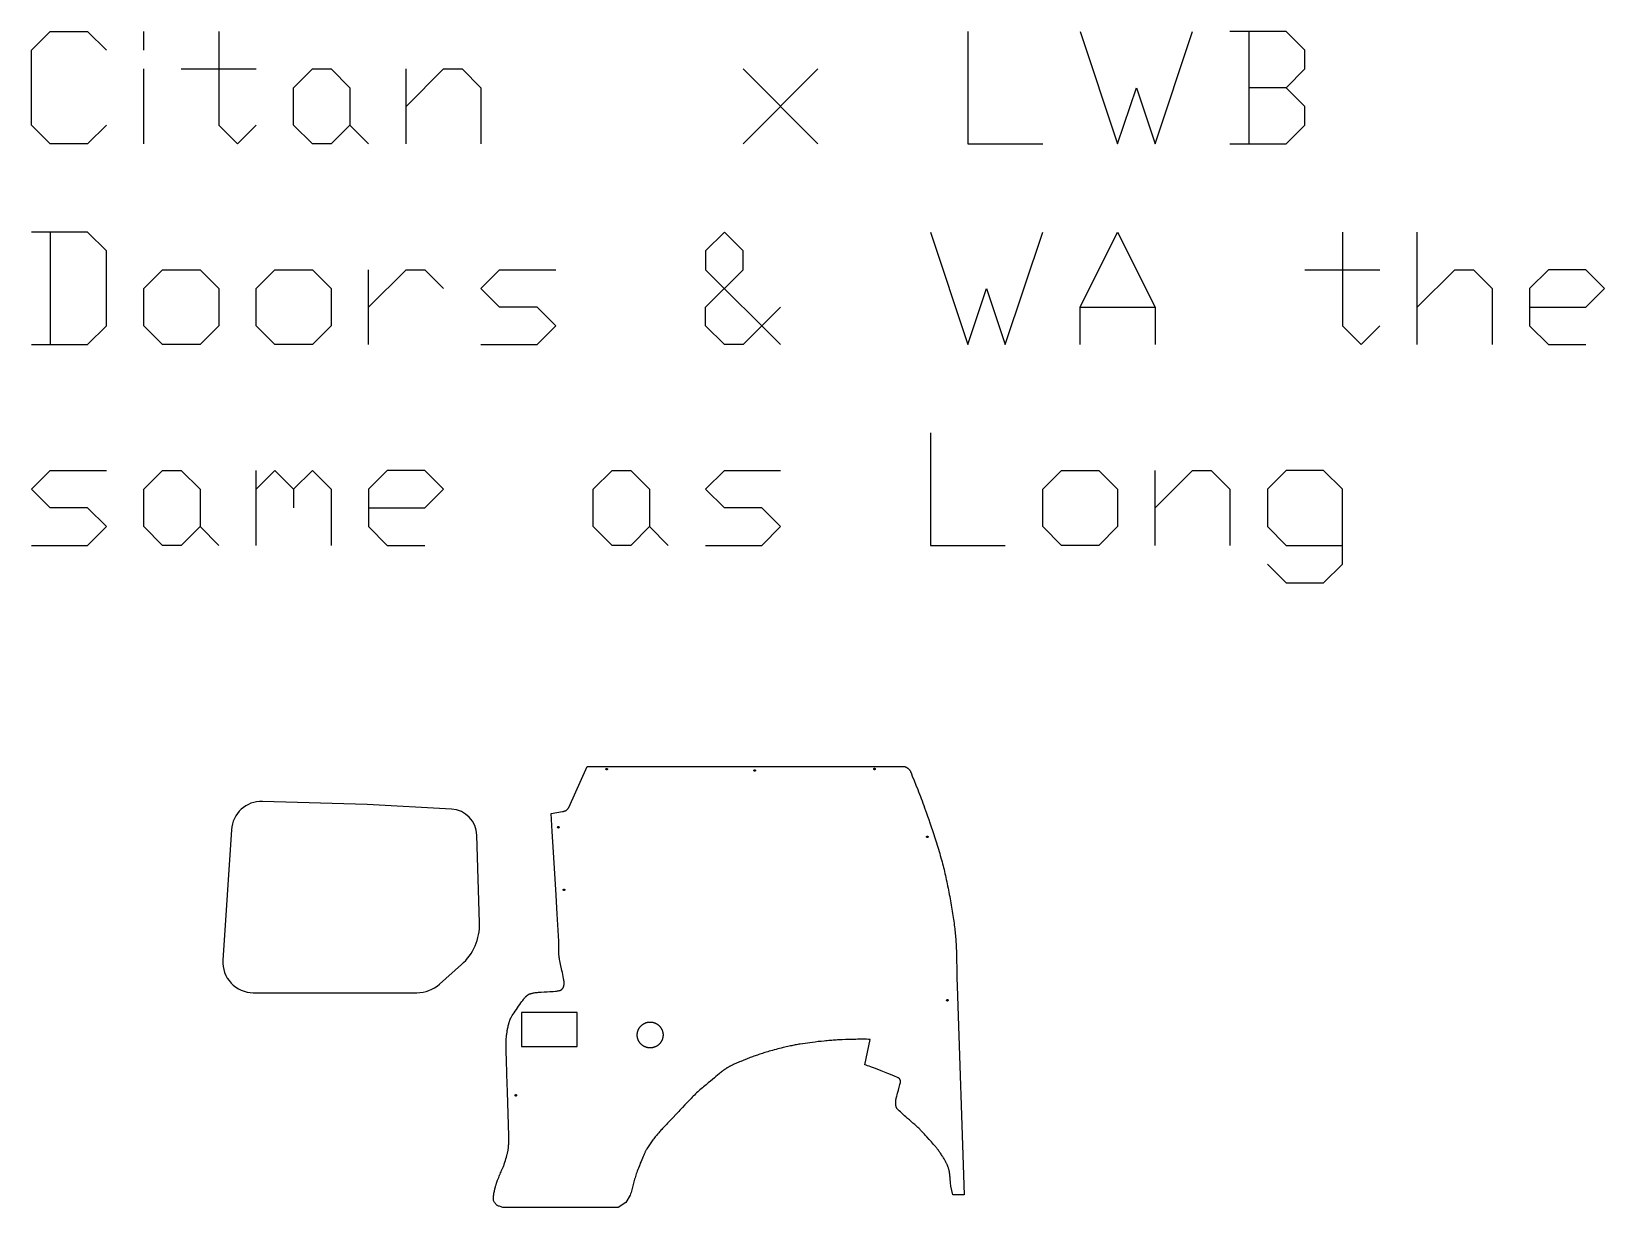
# Model space of a CAD drawing. Extents: x 370 to 4637, y 632 to 7112.
# Drawn here: x 370 to 4637, y 3924 to 7112 of the extents above; entities that cross this region are included whole.
import ezdxf

# ---------------------------------------------------------------- set-up
doc = ezdxf.new("R2010")
doc.units = 0
doc.layers.add('Default Layer', color=1, linetype='CONTINUOUS')

msp = doc.modelspace()

# ---------------------------------------------------------------- linework, layer by layer
at = {"layer": 'Default Layer'}
for points in [[(572.7, 6858.2), (521.9, 6807.4), (420.3, 6807.4), (369.5, 6858.2), (369.5, 7061.4), (420.3, 7112.2), (521.9, 7112.2), (572.7, 7061.4)], [(674.3, 7061.4), (674.3, 7112.2)], [(877.5, 7112.2), (877.5, 6858.2), (928.3, 6807.4), (979.1, 6858.2)], [(2909.5, 7112.2), (2909.5, 6807.4), (3112.7, 6807.4)], [(3214.3, 7112.2), (3315.9, 6807.4), (3366.7, 6959.8), (3417.5, 6807.4), (3519.1, 7112.2)], [(3773.1, 6959.8), (3823.9, 7010.6), (3823.9, 7061.4), (3773.1, 7112.2), (3620.7, 7112.2)], [(3671.5, 7112.2), (3671.5, 6807.4)], [(674.3, 6807.4), (674.3, 7010.6)], [(775.9, 7010.6), (979.1, 7010.6)], [(1385.5, 6807.4), (1385.5, 7010.6)], [(1385.5, 6909), (1487.1, 7010.6), (1537.9, 7010.6), (1588.7, 6959.8), (1588.7, 6807.4)], [(2299.9, 6807.4), (2503.1, 7010.6)], [(2299.9, 7010.6), (2503.1, 6807.4)], [(3620.7, 6807.4), (3773.1, 6807.4), (3823.9, 6858.2), (3823.9, 6909), (3773.1, 6959.8), (3671.5, 6959.8)], [(1233.1, 6858.2), (1283.9, 6807.4)], [(369.5, 6263.1), (521.9, 6263.1), (572.7, 6313.9), (572.7, 6517.1), (521.9, 6567.9), (369.5, 6567.9)], [(420.3, 6567.9), (420.3, 6263.1)], [(2401.5, 6364.7), (2299.9, 6263.1), (2249.1, 6263.1), (2198.3, 6313.9), (2198.3, 6364.7), (2299.9, 6466.3), (2299.9, 6517.1), (2249.1, 6567.9), (2198.3, 6517.1), (2198.3, 6466.3), (2401.5, 6263.1)], [(2807.9, 6567.9), (2909.5, 6263.1), (2960.3, 6415.5), (3011.1, 6263.1), (3112.7, 6567.9)], [(3214.3, 6263.1), (3214.3, 6364.7), (3315.9, 6567.9), (3417.5, 6364.7), (3417.5, 6263.1)], [(3925.5, 6567.9), (3925.5, 6313.9), (3976.3, 6263.1), (4027.1, 6313.9)], [(4128.7, 6263.1), (4128.7, 6567.9)], [(1283.9, 6263.1), (1283.9, 6466.3)], [(1283.9, 6364.7), (1385.5, 6466.3), (1436.3, 6466.3), (1487.1, 6415.5)], [(1588.7, 6263.1), (1741.1, 6263.1), (1791.9, 6313.9), (1741.1, 6364.7), (1639.5, 6364.7), (1588.7, 6415.5), (1639.5, 6466.3), (1791.9, 6466.3)], [(3823.9, 6466.3), (4027.1, 6466.3)], [(4128.7, 6364.7), (4230.3, 6466.3), (4281.1, 6466.3), (4331.9, 6415.5), (4331.9, 6263.1)], [(4433.5, 6364.7), (4585.9, 6364.7), (4636.7, 6415.5), (4585.9, 6466.3), (4484.3, 6466.3), (4433.5, 6415.5), (4433.5, 6313.9), (4484.3, 6263.1), (4585.9, 6263.1)], [(3214.3, 6364.7), (3417.5, 6364.7)], [(2807.9, 6023.6), (2807.9, 5718.8), (3011.1, 5718.8)], [(369.5, 5718.8), (521.9, 5718.8), (572.7, 5769.6), (521.9, 5820.4), (420.3, 5820.4), (369.5, 5871.2), (420.3, 5922), (572.7, 5922)], [(979.1, 5718.8), (979.1, 5922)], [(979.1, 5871.2), (1029.9, 5922), (1080.7, 5871.2), (1080.7, 5820.4)], [(1080.7, 5871.2), (1131.5, 5922), (1182.3, 5871.2), (1182.3, 5718.8)], [(1283.9, 5820.4), (1436.3, 5820.4), (1487.1, 5871.2), (1436.3, 5922), (1334.7, 5922), (1283.9, 5871.2), (1283.9, 5769.6), (1334.7, 5718.8), (1436.3, 5718.8)], [(2198.3, 5718.8), (2350.7, 5718.8), (2401.5, 5769.6), (2350.7, 5820.4), (2249.1, 5820.4), (2198.3, 5871.2), (2249.1, 5922), (2401.5, 5922)], [(3417.5, 5718.8), (3417.5, 5922)], [(3417.5, 5820.4), (3519.1, 5922), (3569.9, 5922), (3620.7, 5871.2), (3620.7, 5718.8)], [(3722.3, 5668), (3773.1, 5617.2), (3874.7, 5617.2), (3925.5, 5668), (3925.5, 5871.2), (3874.7, 5922), (3773.1, 5922), (3722.3, 5871.2), (3722.3, 5769.6), (3773.1, 5718.8), (3925.5, 5718.8)], [(826.7, 5769.6), (877.5, 5718.8)], [(2045.9, 5769.6), (2096.7, 5718.8)]]:
    msp.add_lwpolyline(points, dxfattribs=at)
for points in [[(1182.3, 6807.4), (1131.5, 6807.4), (1080.7, 6858.2), (1080.7, 6959.8), (1131.5, 7010.6), (1182.3, 7010.6), (1233.1, 6959.8), (1233.1, 6858.2), (1182.3, 6807.4)], [(826.7, 6263.1), (725.1, 6263.1), (674.3, 6313.9), (674.3, 6415.5), (725.1, 6466.3), (826.7, 6466.3), (877.5, 6415.5), (877.5, 6313.9), (826.7, 6263.1)], [(1131.5, 6263.1), (1029.9, 6263.1), (979.1, 6313.9), (979.1, 6415.5), (1029.9, 6466.3), (1131.5, 6466.3), (1182.3, 6415.5), (1182.3, 6313.9), (1131.5, 6263.1)], [(775.9, 5718.8), (725.1, 5718.8), (674.3, 5769.6), (674.3, 5871.2), (725.1, 5922), (775.9, 5922), (826.7, 5871.2), (826.7, 5769.6), (775.9, 5718.8)], [(1995.1, 5718.8), (1944.3, 5718.8), (1893.5, 5769.6), (1893.5, 5871.2), (1944.3, 5922), (1995.1, 5922), (2045.9, 5871.2), (2045.9, 5769.6), (1995.1, 5718.8)], [(3265.1, 5718.8), (3163.5, 5718.8), (3112.7, 5769.6), (3112.7, 5871.2), (3163.5, 5922), (3265.1, 5922), (3315.9, 5871.2), (3315.9, 5769.6), (3265.1, 5718.8)], [(2105.9, 4163.3), (2103.1, 4160.4), (2100.2, 4157.6), (2097.4, 4154.7), (2094.6, 4151.9), (2091.9, 4149), (2089.2, 4146.2), (2086.6, 4143.4), (2084.1, 4140.7), (2081.6, 4138.1), (2079.3, 4135.5), (2077, 4133), (2074.9, 4130.7), (2072.9, 4128.4), (2071, 4126.2), (2069.3, 4124.2), (2067.7, 4122.4), (2065.6, 4119.9), (2063.5, 4117.3), (2061.5, 4114.8), (2059.4, 4112.2), (2057.4, 4109.6), (2055.4, 4107), (2053.4, 4104.4), (2051.4, 4101.8), (2049.5, 4099.1), (2047.6, 4096.5), (2045.8, 4093.7), (2044, 4091), (2042.2, 4088.3), (2040.5, 4085.5), (2038.8, 4082.7), (2038, 4081.2), (2037.2, 4079.8), (2036.4, 4078.3), (2035.6, 4076.8), (2034.7, 4075.1), (2033.9, 4073.4), (2033, 4071.6), (2032.1, 4069.7), (2031.2, 4067.8), (2030.3, 4065.8), (2028.5, 4061.7), (2026.6, 4057.5), (2024.8, 4053.1), (2023, 4048.6), (2021.1, 4044.1), (2019.4, 4039.6), (2017.6, 4035.1), (2016, 4030.7), (2014.4, 4026.4), (2012.9, 4022.3), (2011.5, 4018.4), (2010.2, 4014.8), (2009, 4011.2), (2007.8, 4007.7), (2006.7, 4004.2), (2005.7, 4000.6), (2004.6, 3997), (2003.6, 3993.4), (2002.6, 3989.9), (2001.6, 3986.3), (1999.7, 3979.1), (1997.8, 3971.9), (1995.9, 3964.7), (1994.9, 3961.1), (1993.9, 3957.5), (1982.1, 3937.6), (1960.8, 3924), (1765.5, 3923.7), (1682.5, 3923.6), (1648.3, 3923.6), (1648.1, 3923.6), (1647.9, 3923.7), (1645.8, 3924.5), (1643.5, 3925.3), (1638.9, 3926.9), (1636.7, 3927.6), (1634.9, 3928.3), (1634.1, 3928.7), (1633.4, 3929), (1632.8, 3929.2), (1632.4, 3929.5), (1632.1, 3929.7), (1631.8, 3930), (1631.5, 3930.2), (1631.2, 3930.5), (1630.6, 3931.1), (1630.1, 3931.7), (1629.6, 3932.3), (1629.1, 3933), (1628.1, 3934.3), (1627.5, 3935.1), (1626.7, 3936.2), (1625.9, 3937.5), (1625.1, 3938.9), (1623.7, 3941.2), (1623.1, 3942.2), (1623, 3942.4), (1623.1, 3942.5), (1623.1, 3942.7), (1623.1, 3944.6), (1623.1, 3946.6), (1623.1, 3950.5), (1623.1, 3952.4), (1623.2, 3954.3), (1623.2, 3955.3), (1623.3, 3956.3), (1623.4, 3957.2), (1623.5, 3958.2), (1623.6, 3959.2), (1623.8, 3960.3), (1624, 3961.5), (1624.2, 3962.7), (1624.8, 3965.4), (1625.4, 3968.2), (1626.8, 3974), (1627.4, 3976.9), (1628, 3979.7), (1628.4, 3981.6), (1629.8, 3985.4), (1631.3, 3989.4), (1634.1, 3997.4), (1635.5, 4001.3), (1636.9, 4004.9), (1638.2, 4008.3), (1639.3, 4011.3), (1639.9, 4012.7), (1640.5, 4014.2), (1641.9, 4017.3), (1643.4, 4020.6), (1644.8, 4023.7), (1647.4, 4029.3), (1648.3, 4031.4), (1648.9, 4032.9), (1649.8, 4035), (1650.6, 4037.2), (1651.4, 4039.3), (1652.2, 4041.5), (1652.8, 4043.4), (1653.8, 4046.6), (1655, 4050.8), (1656.4, 4055.5), (1657.8, 4060.2), (1659.1, 4064.7), (1660.1, 4068.4), (1660.5, 4069.9), (1660.8, 4071), (1661.2, 4072.9), (1661.6, 4074.8), (1662, 4076.7), (1662.3, 4078.6), (1662.6, 4080.6), (1662.9, 4082.5), (1663.2, 4084.4), (1663.4, 4086.4), (1663.6, 4088.4), (1663.8, 4090.6), (1663.9, 4092.9), (1664, 4095.3), (1664.1, 4097.8), (1664.2, 4100.3), (1664.2, 4102.7), (1664.3, 4105.1), (1664.3, 4106.4), (1664.2, 4109), (1664, 4118), (1663.1, 4148), (1660.6, 4236.9), (1659.2, 4284.4), (1658, 4326.2), (1657.5, 4343.2), (1657.2, 4356.6), (1657, 4365.8), (1656.9, 4368.5), (1656.9, 4370), (1657, 4372.9), (1657.2, 4376), (1657.4, 4379.1), (1657.6, 4382.1), (1657.9, 4385.1), (1658.2, 4388), (1658.5, 4390.8), (1658.8, 4393.4), (1659.1, 4395.9), (1659.5, 4398.3), (1659.8, 4400.8), (1660.2, 4403.3), (1660.7, 4405.8), (1661.1, 4408.3), (1661.7, 4410.7), (1662.2, 4413.2), (1662.8, 4415.8), (1663.5, 4418.6), (1664.3, 4421.5), (1664.7, 4423), (1665.1, 4424.6), (1665.5, 4426.1), (1666, 4427.7), (1666.5, 4429.2), (1667, 4430.8), (1667.6, 4432.3), (1668.2, 4433.8), (1668.8, 4435.2), (1669.4, 4436.6), (1669.9, 4437.4), (1670.4, 4438.4), (1671.1, 4439.6), (1671.9, 4440.9), (1672.8, 4442.4), (1673.9, 4444), (1676.2, 4447.7), (1678.9, 4451.7), (1681.8, 4456), (1684.8, 4460.5), (1688, 4465.1), (1691.1, 4469.6), (1694.1, 4474), (1697, 4478.1), (1699.7, 4481.8), (1702, 4485.1), (1704, 4487.8), (1705.5, 4489.8), (1706, 4490.5), (1706.4, 4490.9), (1707.7, 4492.4), (1709, 4493.8), (1709.7, 4494.5), (1710.4, 4495.2), (1711.1, 4495.9), (1711.8, 4496.6), (1712.6, 4497.2), (1713.3, 4497.9), (1714.1, 4498.5), (1714.9, 4499.1), (1715.6, 4499.6), (1716.5, 4500.2), (1717.3, 4500.7), (1718.1, 4501.2), (1719, 4501.7), (1719.9, 4502.1), (1720.9, 4502.5), (1721.9, 4502.9), (1723, 4503.3), (1724.1, 4503.7), (1725.2, 4504), (1726.3, 4504.3), (1727.5, 4504.6), (1728.6, 4504.9), (1729.8, 4505.2), (1731, 4505.5), (1733.3, 4506), (1735.6, 4506.4), (1736.2, 4506.5), (1737, 4506.6), (1739.1, 4506.8), (1741.8, 4507), (1744.9, 4507.2), (1748.3, 4507.4), (1752.1, 4507.7), (1760, 4508.1), (1768, 4508.5), (1775.4, 4508.9), (1778.5, 4509.1), (1781.3, 4509.2), (1783.5, 4509.4), (1785.1, 4509.5), (1790.7, 4510.2), (1793.7, 4510.5), (1796.7, 4510.9), (1798.1, 4511.1), (1799.5, 4511.4), (1800.7, 4511.6), (1801.9, 4511.8), (1803, 4512.1), (1803.9, 4512.3), (1804.3, 4512.5), (1804.7, 4512.6), (1805, 4512.7), (1805.3, 4512.9), (1805.8, 4513.2), (1806.3, 4513.5), (1806.9, 4513.9), (1807.4, 4514.3), (1807.9, 4514.8), (1808.3, 4515.3), (1808.8, 4515.7), (1809.2, 4516.2), (1809.7, 4516.7), (1810.1, 4517.2), (1810.8, 4518.2), (1811.4, 4519.1), (1811.9, 4519.8), (1812.2, 4520.5), (1812.6, 4521.2), (1812.9, 4521.9), (1813.1, 4522.7), (1813.4, 4523.4), (1813.6, 4524.2), (1813.7, 4525), (1813.9, 4525.8), (1814, 4526.6), (1814.1, 4527.6), (1814.3, 4528.8), (1814.3, 4530), (1814.4, 4531.3), (1814.4, 4532.6), (1814.4, 4533.9), (1814.3, 4535.1), (1814.2, 4535.9), (1814.1, 4537), (1813.8, 4538.5), (1813.5, 4540.3), (1812.7, 4544.7), (1811.7, 4549.7), (1809.6, 4560.8), (1808.6, 4566.2), (1807.7, 4571.1), (1805.9, 4579.3), (1804, 4588), (1803.1, 4592.1), (1802.3, 4595.7), (1801.7, 4598.7), (1801.5, 4599.9), (1801.4, 4600.8), (1800.8, 4604.1), (1800.6, 4605.8), (1800.4, 4607.4), (1800.2, 4609.1), (1800, 4610.8), (1799.8, 4612.4), (1799.8, 4614.1), (1799.7, 4615), (1799.7, 4616), (1799.7, 4617), (1799.8, 4618.2), (1799.9, 4620.6), (1800, 4623.2), (1800.2, 4625.9), (1800.3, 4628.7), (1800.4, 4631.4), (1800.4, 4632.7), (1800.4, 4634), (1800.3, 4635.2), (1800.2, 4637.8), (1799.7, 4646.4), (1799, 4659.3), (1798, 4675.9), (1795.5, 4718.8), (1792.4, 4770.8), (1785.6, 4886.8), (1782.3, 4942.9), (1779.3, 4992.3), (1809.7, 4997.5), (1810.3, 4997.5), (1811, 4997.6), (1811.7, 4997.6), (1812.3, 4997.7), (1813, 4997.8), (1813.6, 4997.9), (1814.3, 4998.1), (1814.9, 4998.2), (1815.6, 4998.4), (1816.2, 4998.7), (1816.8, 4998.9), (1817.4, 4999.2), (1818, 4999.4), (1818.6, 4999.7), (1819.2, 5000.1), (1819.8, 5000.4), (1820.3, 5000.8), (1820.9, 5001.1), (1821.4, 5001.5), (1822, 5001.9), (1822.5, 5002.4), (1822.9, 5002.8), (1823.4, 5003.3), (1823.9, 5003.8), (1824.3, 5004.3), (1824.7, 5004.8), (1825.2, 5005.3), (1825.5, 5005.9), (1825.9, 5006.4), (1826.3, 5007), (1826.6, 5007.6), (1826.9, 5008.2), (1876.5, 5119.2), (2737.9, 5119.2), (2738.6, 5119), (2739.2, 5118.7), (2739.8, 5118.5), (2740.5, 5118.3), (2741.1, 5118), (2741.7, 5117.7), (2742.3, 5117.4), (2742.9, 5117.1), (2743.5, 5116.8), (2744, 5116.4), (2744.6, 5116.1), (2745.2, 5115.7), (2745.7, 5115.3), (2746.2, 5114.9), (2746.8, 5114.5), (2747.3, 5114.1), (2747.8, 5113.7), (2748.3, 5113.2), (2748.8, 5112.7), (2749.3, 5112.3), (2749.7, 5111.8), (2750.2, 5111.3), (2750.6, 5110.8), (2751, 5110.3), (2751.4, 5109.7), (2751.8, 5109.2), (2752.2, 5108.6), (2752.6, 5108.1), (2752.9, 5107.5), (2753.3, 5106.9), (2753.6, 5106.3), (2753.9, 5105.7), (2756.3, 5099.6), (2758.8, 5093.5), (2763.7, 5081.2), (2768.6, 5069), (2773.6, 5056.7), (2776, 5050.6), (2778.4, 5044.5), (2780.8, 5038.4), (2783.2, 5032.2), (2785.6, 5026), (2787.9, 5019.9), (2790.1, 5013.7), (2792.4, 5007.5), (2797.4, 4993.2), (2800.3, 4984.9), (2803.4, 4975.9), (2806.7, 4966.2), (2810.2, 4956), (2813.7, 4945.5), (2817.3, 4934.5), (2819.1, 4928.9), (2820.9, 4923.3), (2822.8, 4917.6), (2824.6, 4911.9), (2826.3, 4906.2), (2828.1, 4900.5), (2829.9, 4894.8), (2831.6, 4889), (2833.3, 4883.3), (2834.9, 4877.7), (2836.5, 4872.1), (2838.1, 4866.5), (2839.5, 4861), (2841, 4855.6), (2842.4, 4850.3), (2843.7, 4845.1), (2845, 4839.9), (2846.2, 4834.6), (2847.5, 4829.2), (2848.7, 4823.7), (2850, 4818.2), (2851.2, 4812.6), (2852.4, 4807), (2853.6, 4801.3), (2854.8, 4795.6), (2855.9, 4789.8), (2857.1, 4784.1), (2858.2, 4778.3), (2859.3, 4772.5), (2860.4, 4766.7), (2861.5, 4760.9), (2862.5, 4755.1), (2863.5, 4749.4), (2864.5, 4743.6), (2865.5, 4738), (2866.4, 4732.3), (2867.4, 4726.7), (2868.2, 4721.1), (2869.1, 4715.6), (2869.9, 4710.2), (2870.7, 4704.9), (2871.4, 4699.6), (2872.1, 4694.4), (2872.8, 4689.4), (2873.4, 4684.4), (2874, 4679.5), (2874.6, 4674.8), (2875.1, 4670.2), (2875.6, 4665.6), (2876, 4661.1), (2876.4, 4656.5), (2876.8, 4652), (2877.1, 4647.4), (2877.4, 4642.9), (2877.6, 4638.3), (2877.9, 4633.7), (2878.1, 4629.2), (2878.3, 4624.6), (2878.5, 4620), (2878.6, 4615.5), (2878.8, 4610.9), (2878.9, 4606.3), (2879.1, 4597.2), (2879.2, 4588), (2879.4, 4578.8), (2879.6, 4560.5), (2879.8, 4551.4), (2880, 4542.2), (2880.1, 4537.7), (2880.2, 4533.1), (2880.3, 4528.5), (2880.5, 4523.9), (2899.2, 3958.4), (2868.5, 3958.4), (2863.5, 3981.8), (2863.2, 3984.6), (2862.9, 3987.4), (2862.4, 3993.4), (2861.9, 3999.5), (2861.3, 4005.5), (2861, 4008.4), (2860.8, 4011.2), (2860.5, 4014), (2860.1, 4016.5), (2859.8, 4018.9), (2859.5, 4021.1), (2859.3, 4022.1), (2859.1, 4023.1), (2858.9, 4024), (2858.7, 4024.8), (2858.3, 4026.4), (2857.8, 4028), (2857.3, 4029.5), (2856.8, 4031.1), (2856.3, 4032.6), (2855.7, 4034.2), (2855.1, 4035.7), (2854.5, 4037.2), (2853.8, 4038.7), (2853.2, 4040.2), (2852.5, 4041.7), (2851.8, 4043.2), (2851.1, 4044.7), (2850.3, 4046.2), (2848.8, 4049.1), (2848, 4050.6), (2847.1, 4052.3), (2846, 4054), (2844.9, 4055.9), (2843.7, 4057.9), (2842.4, 4059.9), (2841.1, 4062), (2839.7, 4064.1), (2838.3, 4066.2), (2836.9, 4068.3), (2835.4, 4070.5), (2833.9, 4072.6), (2832.5, 4074.7), (2831, 4076.7), (2829.6, 4078.7), (2828.2, 4080.5), (2826.8, 4082.3), (2825.4, 4084.2), (2824, 4085.9), (2822.6, 4087.7), (2821.1, 4089.5), (2819.7, 4091.2), (2816.7, 4094.7), (2813.7, 4098.1), (2810.7, 4101.6), (2804.6, 4108.4), (2798.4, 4115.4), (2795.1, 4119.1), (2791.8, 4122.8), (2788.4, 4126.4), (2786.7, 4128.3), (2785, 4130.1), (2783.3, 4131.9), (2781.5, 4133.7), (2779.8, 4135.4), (2778, 4137.1), (2776.2, 4138.9), (2774.3, 4140.7), (2772.2, 4142.6), (2770.1, 4144.5), (2767.8, 4146.5), (2765.5, 4148.5), (2760.7, 4152.7), (2750.9, 4161.1), (2746, 4165.3), (2741.3, 4169.5), (2738, 4172.5), (2734.3, 4175.8), (2726.7, 4182.8), (2723.3, 4185.9), (2721.7, 4187.3), (2720.4, 4188.6), (2719.2, 4189.8), (2718.3, 4190.7), (2717.6, 4191.5), (2717.3, 4191.7), (2717.2, 4192), (2716.9, 4192.4), (2716.7, 4192.8), (2716.2, 4193.6), (2715.8, 4194.4), (2715.5, 4195.3), (2715.2, 4196.2), (2714.9, 4197.1), (2714.7, 4198), (2714.5, 4198.9), (2714.4, 4199.4), (2714.4, 4200.1), (2714.3, 4200.9), (2714.2, 4201.8), (2714.1, 4203.9), (2714.1, 4206.3), (2714.1, 4207.5), (2714.1, 4208.8), (2714.1, 4210.1), (2714.1, 4211.3), (2714.2, 4212.6), (2714.3, 4213.8), (2714.4, 4215), (2714.5, 4216.1), (2714.6, 4216.7), (2714.8, 4217.5), (2715, 4218.5), (2715.3, 4219.7), (2716, 4222.5), (2716.8, 4225.8), (2717.8, 4229.4), (2718.9, 4233.4), (2721.2, 4241.7), (2723.5, 4249.8), (2725.4, 4257), (2726.2, 4259.9), (2726.8, 4262.2), (2727.2, 4263.8), (2727.3, 4264.3), (2727.3, 4264.6), (2727.3, 4265), (2727.3, 4265.4), (2727.2, 4266.2), (2727.1, 4267), (2726.9, 4267.8), (2726.6, 4268.5), (2726.4, 4269.2), (2726.1, 4269.9), (2725.8, 4270.5), (2725.4, 4271.1), (2725.1, 4271.6), (2724.7, 4272.2), (2724.3, 4272.7), (2723.8, 4273.2), (2723.3, 4273.6), (2722.8, 4274.1), (2722.3, 4274.5), (2722, 4274.7), (2721.5, 4275), (2720.9, 4275.3), (2720.3, 4275.6), (2718.6, 4276.4), (2716.7, 4277.3), (2712.6, 4279.2), (2710.6, 4280.1), (2708.7, 4281), (2692.3, 4287.4), (2674.5, 4294.2), (2659.3, 4300.1), (2653.9, 4302.2), (2650.6, 4303.4), (2648.4, 4304.2), (2646.3, 4304.9), (2642, 4306.4), (2637.7, 4307.8), (2633.4, 4309.3), (2629.9, 4310.5), (2644.9, 4379.5), (2639.9, 4379.5), (2635, 4379.6), (2625.1, 4379.6), (2620.2, 4379.6), (2615.3, 4379.6), (2610.3, 4379.6), (2605.4, 4379.5), (2599.8, 4379.4), (2593.1, 4379.2), (2585.6, 4379), (2577.5, 4378.8), (2569, 4378.4), (2564.7, 4378.3), (2560.4, 4378.1), (2556.2, 4377.8), (2552, 4377.6), (2548, 4377.4), (2544.1, 4377.1), (2540.2, 4376.8), (2536.3, 4376.5), (2532.2, 4376.1), (2528.2, 4375.8), (2524.1, 4375.4), (2519.9, 4375), (2511.7, 4374.1), (2503.6, 4373.3), (2495.7, 4372.3), (2488.2, 4371.4), (2481.3, 4370.5), (2474.7, 4369.6), (2468, 4368.6), (2461.4, 4367.6), (2454.8, 4366.6), (2451.5, 4366.1), (2448.2, 4365.5), (2444.9, 4364.9), (2441.6, 4364.3), (2438.3, 4363.7), (2435, 4363.1), (2431.8, 4362.4), (2428.5, 4361.7), (2425, 4361), (2421.2, 4360.1), (2417.1, 4359.2), (2412.8, 4358.1), (2408.3, 4357), (2403.6, 4355.8), (2398.8, 4354.6), (2394, 4353.4), (2389.2, 4352.1), (2384.4, 4350.8), (2379.7, 4349.6), (2375.1, 4348.3), (2370.8, 4347.1), (2366.6, 4345.9), (2362.7, 4344.8), (2359.2, 4343.7), (2355.8, 4342.7), (2352.5, 4341.6), (2349.1, 4340.5), (2345.7, 4339.4), (2342.3, 4338.2), (2339, 4337.1), (2335.6, 4335.9), (2332.3, 4334.7), (2328.9, 4333.5), (2325.6, 4332.3), (2322.3, 4331.1), (2319, 4329.9), (2315.8, 4328.6), (2312.6, 4327.4), (2309.4, 4326.1), (2306.3, 4324.9), (2299.9, 4322.3), (2293.4, 4319.7), (2290.2, 4318.3), (2286.9, 4317), (2283.7, 4315.6), (2280.4, 4314.2), (2277.2, 4312.8), (2274.1, 4311.4), (2271.1, 4309.9), (2268.1, 4308.5), (2265.2, 4307), (2263.9, 4306.3), (2262.5, 4305.6), (2261.2, 4304.9), (2259.9, 4304.1), (2258.6, 4303.4), (2257.4, 4302.7), (2256.2, 4301.9), (2255, 4301.2), (2253.8, 4300.4), (2252.7, 4299.6), (2251.5, 4298.9), (2250.3, 4298), (2248.1, 4296.4), (2245.8, 4294.7), (2243.6, 4293), (2241.4, 4291.2), (2239.2, 4289.4), (2237, 4287.6), (2234.9, 4285.8), (2230.5, 4282.2), (2226.2, 4278.5), (2224.1, 4276.7), (2221.9, 4274.9), (2211.6, 4266.6), (2205.6, 4261.7), (2199.3, 4256.4), (2196, 4253.7), (2192.7, 4250.9), (2189.5, 4248.2), (2186.2, 4245.4), (2183, 4242.6), (2179.9, 4239.8), (2176.9, 4237), (2173.9, 4234.3), (2171, 4231.5), (2168, 4228.6), (2164.9, 4225.6), (2161.8, 4222.4), (2158.6, 4219.1), (2155.4, 4215.7), (2152.1, 4212.3), (2148.8, 4208.8), (2142.1, 4201.7), (2135.4, 4194.6), (2128.7, 4187.5), (2125.4, 4184.1), (2122.1, 4180.7), (2105.9, 4163.3)], [(1928, 5112.3), (1928, 5112.5), (1928, 5112.7), (1928.1, 5112.9), (1928.1, 5113.1), (1928.2, 5113.2), (1928.3, 5113.4), (1928.4, 5113.6), (1928.6, 5113.7), (1928.7, 5113.8), (1928.9, 5113.9), (1929, 5114), (1929.2, 5114.1), (1929.4, 5114.2), (1929.6, 5114.2), (1929.8, 5114.3), (1930, 5114.3), (1930.2, 5114.3), (1930.4, 5114.2), (1930.6, 5114.2), (1930.7, 5114.1), (1930.9, 5114), (1931.1, 5113.9), (1931.2, 5113.8), (1931.4, 5113.7), (1931.5, 5113.6), (1931.6, 5113.4), (1931.7, 5113.2), (1931.8, 5113.1), (1931.9, 5112.9), (1931.9, 5112.7), (1932, 5112.5), (1932, 5112.3), (1932, 5112.1), (1931.9, 5111.9), (1931.9, 5111.7), (1931.8, 5111.5), (1931.7, 5111.3), (1931.6, 5111.2), (1931.5, 5111), (1931.4, 5110.9), (1931.2, 5110.7), (1931.1, 5110.6), (1930.9, 5110.5), (1930.7, 5110.4), (1930.6, 5110.4), (1930.4, 5110.3), (1930.2, 5110.3), (1930, 5110.3), (1929.8, 5110.3), (1929.6, 5110.3), (1929.4, 5110.4), (1929.2, 5110.4), (1929, 5110.5), (1928.9, 5110.6), (1928.7, 5110.7), (1928.6, 5110.9), (1928.4, 5111), (1928.3, 5111.2), (1928.2, 5111.3), (1928.1, 5111.5), (1928.1, 5111.7), (1928, 5111.9), (1928, 5112.1), (1928, 5112.3)], [(2329.3, 5108.3), (2329.4, 5108.5), (2329.4, 5108.7), (2329.4, 5108.9), (2329.5, 5109.1), (2329.6, 5109.2), (2329.7, 5109.4), (2329.8, 5109.6), (2329.9, 5109.7), (2330.1, 5109.8), (2330.2, 5109.9), (2330.4, 5110), (2330.6, 5110.1), (2330.8, 5110.2), (2330.9, 5110.2), (2331.1, 5110.3), (2331.3, 5110.3), (2331.6, 5110.3), (2331.7, 5110.2), (2331.9, 5110.2), (2332.1, 5110.1), (2332.3, 5110), (2332.5, 5109.9), (2332.6, 5109.8), (2332.8, 5109.7), (2332.9, 5109.6), (2333, 5109.4), (2333.1, 5109.2), (2333.2, 5109.1), (2333.3, 5108.9), (2333.3, 5108.7), (2333.3, 5108.5), (2333.3, 5108.3), (2333.3, 5108.1), (2333.3, 5107.9), (2333.3, 5107.7), (2333.2, 5107.5), (2333.1, 5107.3), (2333, 5107.2), (2332.9, 5107), (2332.8, 5106.9), (2332.6, 5106.7), (2332.5, 5106.6), (2332.3, 5106.5), (2332.1, 5106.4), (2331.9, 5106.4), (2331.7, 5106.3), (2331.6, 5106.3), (2331.3, 5106.3), (2331.1, 5106.3), (2330.9, 5106.3), (2330.8, 5106.4), (2330.6, 5106.4), (2330.4, 5106.5), (2330.2, 5106.6), (2330.1, 5106.7), (2329.9, 5106.9), (2329.8, 5107), (2329.7, 5107.2), (2329.6, 5107.3), (2329.5, 5107.5), (2329.4, 5107.7), (2329.4, 5107.9), (2329.4, 5108.1), (2329.3, 5108.3)], [(2654.5, 5112.5), (2654.5, 5112.7), (2654.5, 5112.9), (2654.6, 5113.1), (2654.6, 5113.2), (2654.7, 5113.4), (2654.8, 5113.6), (2654.9, 5113.7), (2655.1, 5113.9), (2655.2, 5114), (2655.4, 5114.1), (2655.5, 5114.2), (2655.7, 5114.3), (2655.9, 5114.4), (2656.1, 5114.4), (2656.3, 5114.5), (2656.5, 5114.5), (2656.7, 5114.5), (2656.9, 5114.4), (2657.1, 5114.4), (2657.3, 5114.3), (2657.4, 5114.2), (2657.6, 5114.1), (2657.7, 5114), (2657.9, 5113.9), (2658, 5113.7), (2658.1, 5113.6), (2658.2, 5113.4), (2658.3, 5113.2), (2658.4, 5113.1), (2658.4, 5112.9), (2658.5, 5112.7), (2658.5, 5112.5), (2658.5, 5112.3), (2658.4, 5112.1), (2658.4, 5111.9), (2658.3, 5111.7), (2658.2, 5111.5), (2658.1, 5111.4), (2658, 5111.2), (2657.9, 5111.1), (2657.7, 5110.9), (2657.6, 5110.8), (2657.4, 5110.7), (2657.3, 5110.6), (2657.1, 5110.6), (2656.9, 5110.5), (2656.7, 5110.5), (2656.5, 5110.5), (2656.3, 5110.5), (2656.1, 5110.5), (2655.9, 5110.6), (2655.7, 5110.6), (2655.5, 5110.7), (2655.4, 5110.8), (2655.2, 5110.9), (2655.1, 5111.1), (2654.9, 5111.2), (2654.8, 5111.4), (2654.7, 5111.5), (2654.6, 5111.7), (2654.6, 5111.9), (2654.5, 5112.1), (2654.5, 5112.3), (2654.5, 5112.5)], [(1796.7, 4954.4), (1796.7, 4954.6), (1796.8, 4954.8), (1796.8, 4955), (1796.9, 4955.2), (1797, 4955.4), (1797.1, 4955.5), (1797.2, 4955.7), (1797.3, 4955.8), (1797.5, 4955.9), (1797.6, 4956.1), (1797.8, 4956.2), (1798, 4956.2), (1798.1, 4956.3), (1798.3, 4956.4), (1798.5, 4956.4), (1798.7, 4956.4), (1798.9, 4956.4), (1799.1, 4956.4), (1799.3, 4956.3), (1799.5, 4956.2), (1799.7, 4956.2), (1799.8, 4956.1), (1800, 4955.9), (1800.1, 4955.8), (1800.3, 4955.7), (1800.4, 4955.5), (1800.5, 4955.4), (1800.6, 4955.2), (1800.6, 4955), (1800.7, 4954.8), (1800.7, 4954.6), (1800.7, 4954.4), (1800.7, 4954.2), (1800.7, 4954), (1800.6, 4953.8), (1800.6, 4953.6), (1800.5, 4953.5), (1800.4, 4953.3), (1800.3, 4953.1), (1800.1, 4953), (1800, 4952.9), (1799.8, 4952.7), (1799.7, 4952.6), (1799.5, 4952.6), (1799.3, 4952.5), (1799.1, 4952.4), (1798.9, 4952.4), (1798.7, 4952.4), (1798.5, 4952.4), (1798.3, 4952.4), (1798.1, 4952.5), (1798, 4952.6), (1797.8, 4952.6), (1797.6, 4952.7), (1797.5, 4952.9), (1797.3, 4953), (1797.2, 4953.1), (1797.1, 4953.3), (1797, 4953.5), (1796.9, 4953.6), (1796.8, 4953.8), (1796.8, 4954), (1796.7, 4954.2), (1796.7, 4954.4)], [(2797.6, 4928.5), (2797.6, 4928.7), (2797.7, 4928.9), (2797.7, 4929.1), (2797.8, 4929.3), (2797.9, 4929.5), (2798, 4929.7), (2798.1, 4929.8), (2798.2, 4930), (2798.4, 4930.1), (2798.5, 4930.2), (2798.7, 4930.3), (2798.9, 4930.4), (2799, 4930.4), (2799.2, 4930.5), (2799.4, 4930.5), (2799.6, 4930.5), (2799.8, 4930.5), (2800, 4930.5), (2800.2, 4930.4), (2800.4, 4930.4), (2800.6, 4930.3), (2800.8, 4930.2), (2800.9, 4930.1), (2801, 4930), (2801.2, 4929.8), (2801.3, 4929.7), (2801.4, 4929.5), (2801.5, 4929.3), (2801.5, 4929.1), (2801.6, 4928.9), (2801.6, 4928.7), (2801.6, 4928.5), (2801.6, 4928.3), (2801.6, 4928.1), (2801.5, 4927.9), (2801.5, 4927.8), (2801.4, 4927.6), (2801.3, 4927.4), (2801.2, 4927.3), (2801, 4927.1), (2800.9, 4927), (2800.8, 4926.9), (2800.6, 4926.8), (2800.4, 4926.7), (2800.2, 4926.6), (2800, 4926.6), (2799.8, 4926.6), (2799.6, 4926.5), (2799.4, 4926.6), (2799.2, 4926.6), (2799, 4926.6), (2798.9, 4926.7), (2798.7, 4926.8), (2798.5, 4926.9), (2798.4, 4927), (2798.2, 4927.1), (2798.1, 4927.3), (2798, 4927.4), (2797.9, 4927.6), (2797.8, 4927.8), (2797.7, 4927.9), (2797.7, 4928.1), (2797.6, 4928.3), (2797.6, 4928.5)], [(1812.1, 4784.9), (1812.1, 4785.1), (1812.2, 4785.3), (1812.2, 4785.5), (1812.3, 4785.7), (1812.4, 4785.9), (1812.5, 4786), (1812.6, 4786.2), (1812.7, 4786.3), (1812.9, 4786.5), (1813, 4786.6), (1813.2, 4786.7), (1813.4, 4786.8), (1813.5, 4786.8), (1813.7, 4786.9), (1813.9, 4786.9), (1814.1, 4786.9), (1814.3, 4786.9), (1814.5, 4786.9), (1814.7, 4786.8), (1814.9, 4786.8), (1815.1, 4786.7), (1815.3, 4786.6), (1815.4, 4786.5), (1815.6, 4786.3), (1815.7, 4786.2), (1815.8, 4786), (1815.9, 4785.9), (1816, 4785.7), (1816, 4785.5), (1816.1, 4785.3), (1816.1, 4785.1), (1816.1, 4784.9), (1816.1, 4784.7), (1816.1, 4784.5), (1816, 4784.3), (1816, 4784.1), (1815.9, 4784), (1815.8, 4783.8), (1815.7, 4783.6), (1815.6, 4783.5), (1815.4, 4783.4), (1815.3, 4783.3), (1815.1, 4783.2), (1814.9, 4783.1), (1814.7, 4783), (1814.5, 4783), (1814.3, 4782.9), (1814.1, 4782.9), (1813.9, 4782.9), (1813.7, 4783), (1813.5, 4783), (1813.4, 4783.1), (1813.2, 4783.2), (1813, 4783.3), (1812.9, 4783.4), (1812.7, 4783.5), (1812.6, 4783.6), (1812.5, 4783.8), (1812.4, 4784), (1812.3, 4784.1), (1812.2, 4784.3), (1812.2, 4784.5), (1812.1, 4784.7), (1812.1, 4784.9)], [(2852, 4485.5), (2852, 4485.7), (2852, 4485.9), (2852.1, 4486.1), (2852.2, 4486.3), (2852.3, 4486.4), (2852.4, 4486.6), (2852.5, 4486.8), (2852.6, 4486.9), (2852.7, 4487), (2852.9, 4487.1), (2853.1, 4487.2), (2853.2, 4487.3), (2853.4, 4487.4), (2853.6, 4487.4), (2853.8, 4487.5), (2854, 4487.5), (2854.2, 4487.5), (2854.4, 4487.4), (2854.6, 4487.4), (2854.8, 4487.3), (2855, 4487.2), (2855.1, 4487.1), (2855.3, 4487), (2855.4, 4486.9), (2855.6, 4486.8), (2855.7, 4486.6), (2855.8, 4486.4), (2855.9, 4486.3), (2855.9, 4486.1), (2856, 4485.9), (2856, 4485.7), (2856, 4485.5), (2856, 4485.3), (2856, 4485.1), (2855.9, 4484.9), (2855.9, 4484.7), (2855.8, 4484.5), (2855.7, 4484.4), (2855.6, 4484.2), (2855.4, 4484.1), (2855.3, 4483.9), (2855.1, 4483.8), (2855, 4483.7), (2854.8, 4483.6), (2854.6, 4483.6), (2854.4, 4483.5), (2854.2, 4483.5), (2854, 4483.5), (2853.8, 4483.5), (2853.6, 4483.5), (2853.4, 4483.6), (2853.2, 4483.6), (2853.1, 4483.7), (2852.9, 4483.8), (2852.7, 4483.9), (2852.6, 4484.1), (2852.5, 4484.2), (2852.4, 4484.4), (2852.3, 4484.5), (2852.2, 4484.7), (2852.1, 4484.9), (2852, 4485.1), (2852, 4485.3), (2852, 4485.5)], [(1698.9, 4360.1), (1849.7, 4359.8), (1849.7, 4452.5), (1698.9, 4452.5), (1698.9, 4360.1)], [(2012.8, 4391.4), (2012.8, 4392.3), (2012.8, 4393.2), (2012.9, 4394.1), (2012.9, 4394.9), (2013, 4395.8), (2013.2, 4396.7), (2013.3, 4397.6), (2013.5, 4398.4), (2013.7, 4399.3), (2013.9, 4400.1), (2014.1, 4400.9), (2014.3, 4401.8), (2014.6, 4402.6), (2014.9, 4403.4), (2015.2, 4404.2), (2015.5, 4405), (2015.9, 4405.8), (2016.2, 4406.5), (2016.6, 4407.3), (2017, 4408), (2017.4, 4408.8), (2017.8, 4409.5), (2018.3, 4410.2), (2018.7, 4410.9), (2019.2, 4411.6), (2019.7, 4412.3), (2020.2, 4413), (2020.8, 4413.6), (2021.3, 4414.3), (2021.9, 4414.9), (2022.4, 4415.5), (2023, 4416.1), (2023.6, 4416.7), (2024.2, 4417.3), (2024.9, 4417.8), (2025.5, 4418.4), (2026.2, 4418.9), (2026.8, 4419.4), (2027.5, 4419.9), (2028.2, 4420.4), (2028.9, 4420.8), (2029.6, 4421.3), (2030.3, 4421.7), (2031.1, 4422.1), (2031.8, 4422.5), (2032.6, 4422.9), (2033.4, 4423.3), (2034.1, 4423.6), (2034.9, 4423.9), (2035.7, 4424.2), (2036.5, 4424.5), (2037.4, 4424.8), (2038.2, 4425), (2039, 4425.3), (2039.9, 4425.5), (2040.7, 4425.7), (2041.6, 4425.8), (2042.4, 4426), (2043.3, 4426.1), (2044.2, 4426.2), (2045.1, 4426.3), (2046, 4426.3), (2046.9, 4426.4), (2047.8, 4426.4), (2048.7, 4426.4), (2049.6, 4426.3), (2050.5, 4426.3), (2051.3, 4426.2), (2052.2, 4426.1), (2053.1, 4426), (2054, 4425.8), (2054.8, 4425.7), (2055.7, 4425.5), (2056.5, 4425.3), (2057.3, 4425), (2058.2, 4424.8), (2059, 4424.5), (2059.8, 4424.2), (2060.6, 4423.9), (2061.4, 4423.6), (2062.2, 4423.3), (2062.9, 4422.9), (2063.7, 4422.5), (2064.4, 4422.1), (2065.2, 4421.7), (2065.9, 4421.3), (2066.6, 4420.8), (2067.3, 4420.4), (2068, 4419.9), (2068.7, 4419.4), (2069.4, 4418.9), (2070, 4418.4), (2070.7, 4417.8), (2071.3, 4417.3), (2071.9, 4416.7), (2072.5, 4416.1), (2073.1, 4415.5), (2073.7, 4414.9), (2074.2, 4414.3), (2074.8, 4413.6), (2075.3, 4413), (2075.8, 4412.3), (2076.3, 4411.6), (2076.8, 4410.9), (2077.2, 4410.2), (2077.7, 4409.5), (2078.1, 4408.8), (2078.5, 4408), (2078.9, 4407.3), (2079.3, 4406.5), (2079.7, 4405.8), (2080, 4405), (2080.3, 4404.2), (2080.6, 4403.4), (2080.9, 4402.6), (2081.2, 4401.8), (2081.4, 4400.9), (2081.7, 4400.1), (2081.9, 4399.3), (2082, 4398.4), (2082.2, 4397.6), (2082.4, 4396.7), (2082.5, 4395.8), (2082.6, 4394.9), (2082.7, 4394.1), (2082.7, 4393.2), (2082.7, 4392.3), (2082.8, 4391.4), (2082.7, 4390.5), (2082.7, 4389.6), (2082.7, 4388.7), (2082.6, 4387.8), (2082.5, 4386.9), (2082.4, 4386), (2082.2, 4385.2), (2082, 4384.3), (2081.9, 4383.5), (2081.7, 4382.6), (2081.4, 4381.8), (2081.2, 4381), (2080.9, 4380.1), (2080.6, 4379.3), (2080.3, 4378.5), (2080, 4377.7), (2079.7, 4377), (2079.3, 4376.2), (2078.9, 4375.4), (2078.5, 4374.7), (2078.1, 4373.9), (2077.7, 4373.2), (2077.2, 4372.5), (2076.8, 4371.8), (2076.3, 4371.1), (2075.8, 4370.4), (2075.3, 4369.8), (2074.8, 4369.1), (2074.2, 4368.5), (2073.7, 4367.8), (2073.1, 4367.2), (2072.5, 4366.6), (2071.9, 4366), (2071.3, 4365.5), (2070.7, 4364.9), (2070, 4364.4), (2069.4, 4363.8), (2068.7, 4363.3), (2068, 4362.8), (2067.3, 4362.3), (2066.6, 4361.9), (2065.9, 4361.4), (2065.2, 4361), (2064.4, 4360.6), (2063.7, 4360.2), (2062.9, 4359.8), (2062.2, 4359.5), (2061.4, 4359.1), (2060.6, 4358.8), (2059.8, 4358.5), (2059, 4358.2), (2058.2, 4357.9), (2057.3, 4357.7), (2056.5, 4357.5), (2055.7, 4357.3), (2054.8, 4357.1), (2054, 4356.9), (2053.1, 4356.8), (2052.2, 4356.6), (2051.3, 4356.5), (2050.5, 4356.5), (2049.6, 4356.4), (2048.7, 4356.4), (2047.8, 4356.4), (2046.9, 4356.4), (2046, 4356.4), (2045.1, 4356.5), (2044.2, 4356.5), (2043.3, 4356.6), (2042.4, 4356.8), (2041.6, 4356.9), (2040.7, 4357.1), (2039.9, 4357.3), (2039, 4357.5), (2038.2, 4357.7), (2037.4, 4357.9), (2036.5, 4358.2), (2035.7, 4358.5), (2034.9, 4358.8), (2034.1, 4359.1), (2033.4, 4359.5), (2032.6, 4359.8), (2031.8, 4360.2), (2031.1, 4360.6), (2030.3, 4361), (2029.6, 4361.4), (2028.9, 4361.9), (2028.2, 4362.3), (2027.5, 4362.8), (2026.8, 4363.3), (2026.2, 4363.8), (2025.5, 4364.4), (2024.9, 4364.9), (2024.2, 4365.5), (2023.6, 4366), (2023, 4366.6), (2022.4, 4367.2), (2021.9, 4367.8), (2021.3, 4368.5), (2020.8, 4369.1), (2020.2, 4369.8), (2019.7, 4370.4), (2019.2, 4371.1), (2018.7, 4371.8), (2018.3, 4372.5), (2017.8, 4373.2), (2017.4, 4373.9), (2017, 4374.7), (2016.6, 4375.4), (2016.2, 4376.2), (2015.9, 4377), (2015.5, 4377.7), (2015.2, 4378.5), (2014.9, 4379.3), (2014.6, 4380.1), (2014.3, 4381), (2014.1, 4381.8), (2013.9, 4382.6), (2013.7, 4383.5), (2013.5, 4384.3), (2013.3, 4385.2), (2013.2, 4386), (2013, 4386.9), (2012.9, 4387.8), (2012.9, 4388.7), (2012.8, 4389.6), (2012.8, 4390.5), (2012.8, 4391.4)], [(1681.4, 4227.8), (1681.4, 4228), (1681.4, 4228.2), (1681.5, 4228.4), (1681.6, 4228.5), (1681.6, 4228.7), (1681.7, 4228.9), (1681.9, 4229), (1682, 4229.2), (1682.1, 4229.3), (1682.3, 4229.4), (1682.5, 4229.5), (1682.6, 4229.6), (1682.8, 4229.7), (1683, 4229.7), (1683.2, 4229.8), (1683.4, 4229.8), (1683.6, 4229.8), (1683.8, 4229.7), (1684, 4229.7), (1684.2, 4229.6), (1684.4, 4229.5), (1684.5, 4229.4), (1684.7, 4229.3), (1684.8, 4229.2), (1684.9, 4229), (1685.1, 4228.9), (1685.2, 4228.7), (1685.2, 4228.5), (1685.3, 4228.4), (1685.4, 4228.2), (1685.4, 4228), (1685.4, 4227.8), (1685.4, 4227.6), (1685.4, 4227.4), (1685.3, 4227.2), (1685.2, 4227), (1685.2, 4226.8), (1685.1, 4226.7), (1684.9, 4226.5), (1684.8, 4226.4), (1684.7, 4226.2), (1684.5, 4226.1), (1684.4, 4226), (1684.2, 4225.9), (1684, 4225.9), (1683.8, 4225.8), (1683.6, 4225.8), (1683.4, 4225.8), (1683.2, 4225.8), (1683, 4225.8), (1682.8, 4225.9), (1682.6, 4225.9), (1682.5, 4226), (1682.3, 4226.1), (1682.1, 4226.2), (1682, 4226.4), (1681.9, 4226.5), (1681.7, 4226.7), (1681.6, 4226.8), (1681.6, 4227), (1681.5, 4227.2), (1681.4, 4227.4), (1681.4, 4227.6), (1681.4, 4227.8)]]:
    msp.add_lwpolyline(points, close=True, dxfattribs=at)
msp.add_lwpolyline([(1476.2, 4529.2), (1536, 4582.1, 0.222784), (1585, 4695), (1578, 4933, 0.389968), (1509, 5003.7), (1280, 5016.1), (996.6, 5024.7, 0.404036), (911.8, 4947.6), (888.7, 4593.9, 0.207394), (910.9, 4532.2, 0.207394), (971.1, 4506.1), (1415, 4506.1, 0.182864), (1476.2, 4529.2)], format="xyb", close=True, dxfattribs=at)

doc.saveas('drawing.dxf')
